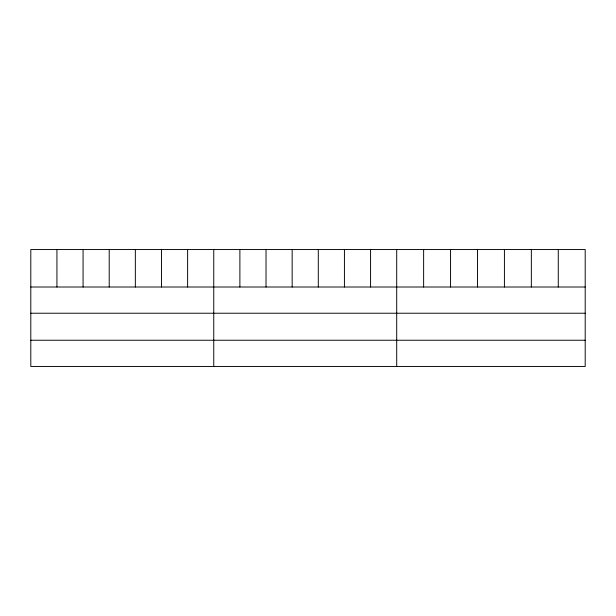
<?xml version="1.0" encoding="UTF-8"?>
<svg xmlns="http://www.w3.org/2000/svg" width="616" height="616" viewBox="0 0 616 616"><rect width="100%" height="100%" fill="white"/><g stroke="black" fill="none" stroke-linecap="round" stroke-linejoin="round"><path stroke-width="0.92" d="M585.2 313.228L585.2 249.549L30.8 249.549L30.8 366.451L585.2 366.451L585.2 313.228L30.8 313.228M30.8 287.01L585.2 287.01M30.8 340.24L585.2 340.24M558.273 249.549L558.273 287.01M531.346 249.549L531.346 287.01M504.419 249.549L504.419 287.01M477.485 249.549L477.485 287.01M450.558 249.549L450.558 287.01M423.631 249.549L423.631 287.01M396.704 249.549L396.704 366.451M370.57 249.549L370.57 287.01M344.429 249.549L344.429 287.01M318.295 249.549L318.295 287.01M292.161 249.549L292.161 287.01M266.027 249.549L266.027 287.01M239.886 249.549L239.886 287.01M213.752 249.549L213.752 366.451M187.618 249.549L187.618 287.01M161.477 249.549L161.477 287.01M135.343 249.549L135.343 287.01M109.209 249.549L109.209 287.01M83.075 249.549L83.075 287.01M56.934 249.549L56.934 287.01"/></g></svg>
